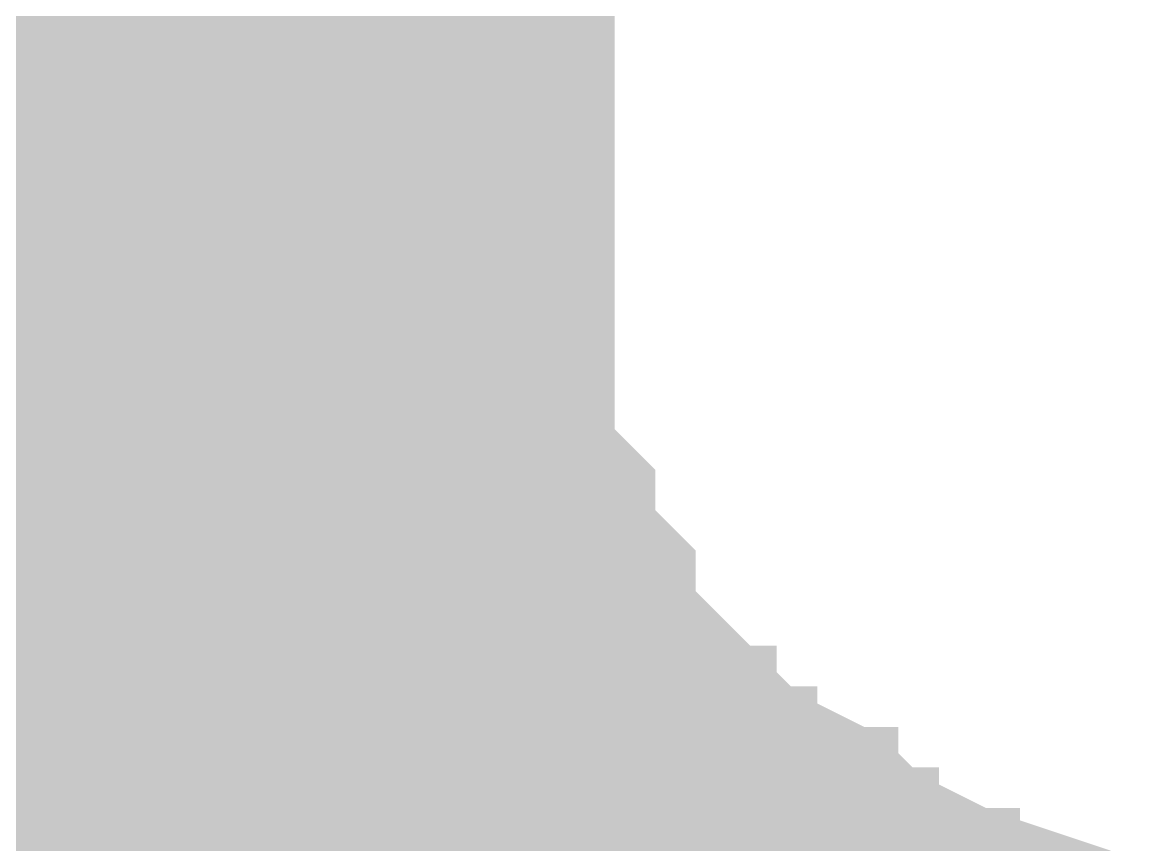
# Model space of a CAD drawing. Extents: x -0.1 to 65.1, y -1.2 to 30.1.
# Drawn here: x 33.7047 to 34.0203, y 5.3763 to 5.6083 of the extents above; entities that cross this region are included whole.
import ezdxf

# ---------------------------------------------------------------- set-up
doc = ezdxf.new("R2010")
doc.units = 0
doc.header["$MEASUREMENT"] = 0
doc.layers.get('0').update_dxf_attribs({"linetype": 'CONTINUOUS'})
doc.layers.add('2D_LINE_126', color=7, linetype='CONTINUOUS')

# ---------------------------------------------------------------- blocks, each defined once
blk = doc.blocks.new('DRAWING_63')
at = {"layer": '2D_LINE_126', "const_width": 0.0254}
for points in [[(3.34899, -2.13741), (3.34899, -2.12598), (3.34899, -2.11455), (3.34899, -2.10312), (3.34899, -2.09169), (3.34899, -2.08026), (3.34899, -2.06883), (3.34899, -2.0574), (3.34899, -2.04597), (3.34899, -2.03454), (3.34899, -2.02311), (3.34899, -2.01168), (3.34899, -2.00025), (3.34899, -1.98882), (3.34899, -1.97739), (3.34899, -1.96596), (3.34899, -1.95453), (3.34899, -1.9431), (3.34899, -1.93167), (3.34899, -1.92024), (3.34899, -1.90881), (3.34899, -1.89738), (3.34899, -1.88595), (3.34899, -1.87452)], [(3.36042, -2.13741), (3.36042, -2.12598), (3.36042, -2.11455), (3.36042, -2.10312), (3.36042, -2.09169), (3.36042, -2.08026), (3.36042, -2.06883), (3.36042, -2.0574), (3.36042, -2.04597), (3.36042, -2.03454), (3.36042, -2.02311), (3.36042, -2.01168), (3.36042, -2.00025), (3.36042, -1.98882), (3.36042, -1.97739), (3.36042, -1.96596), (3.36042, -1.95453), (3.36042, -1.9431), (3.36042, -1.93167), (3.36042, -1.92024), (3.36042, -1.90881), (3.36042, -1.89738), (3.36042, -1.88595), (3.36042, -1.87452)], [(3.37185, -2.13741), (3.37185, -2.12598), (3.37185, -2.11455), (3.37185, -2.10312), (3.37185, -2.09169), (3.37185, -2.08026), (3.37185, -2.06883), (3.37185, -2.0574), (3.37185, -2.04597), (3.37185, -2.03454), (3.37185, -2.02311), (3.37185, -2.01168), (3.37185, -2.00025), (3.37185, -1.98882), (3.37185, -1.97739), (3.37185, -1.96596), (3.37185, -1.95453), (3.37185, -1.9431), (3.37185, -1.93167), (3.37185, -1.92024), (3.37185, -1.90881), (3.37185, -1.89738), (3.37185, -1.88595), (3.37185, -1.87452)], [(3.38328, -2.13741), (3.38328, -2.12598), (3.38328, -2.11455), (3.38328, -2.10312), (3.38328, -2.09169), (3.38328, -2.08026), (3.38328, -2.06883), (3.38328, -2.0574), (3.38328, -2.04597), (3.38328, -2.03454), (3.38328, -2.02311), (3.38328, -2.01168), (3.38328, -2.00025), (3.38328, -1.98882), (3.38328, -1.97739), (3.38328, -1.96596), (3.38328, -1.95453), (3.38328, -1.9431), (3.38328, -1.93167), (3.38328, -1.92024), (3.38328, -1.90881), (3.38328, -1.89738), (3.38328, -1.88595), (3.38328, -1.87452)], [(3.39471, -2.13741), (3.39471, -2.12598), (3.39471, -2.11455), (3.39471, -2.10312), (3.39471, -2.09169), (3.39471, -2.08026), (3.39471, -2.06883), (3.39471, -2.0574), (3.39471, -2.04597), (3.39471, -2.03454), (3.39471, -2.02311), (3.39471, -2.01168), (3.39471, -2.00025), (3.39471, -1.98882), (3.39471, -1.97739), (3.39471, -1.96596), (3.39471, -1.95453), (3.39471, -1.9431), (3.39471, -1.93167), (3.39471, -1.92024), (3.39471, -1.90881), (3.39471, -1.89738), (3.39471, -1.88595), (3.39471, -1.87452)], [(3.40614, -2.13741), (3.40614, -2.12598), (3.40614, -2.11455), (3.40614, -2.10312), (3.40614, -2.09169), (3.40614, -2.08026), (3.40614, -2.06883), (3.40614, -2.0574), (3.40614, -2.04597), (3.40614, -2.03454), (3.40614, -2.02311), (3.40614, -2.01168), (3.40614, -2.00025), (3.40614, -1.98882), (3.40614, -1.97739), (3.40614, -1.96596), (3.40614, -1.95453), (3.40614, -1.9431), (3.40614, -1.93167), (3.40614, -1.92024), (3.40614, -1.90881), (3.40614, -1.89738), (3.40614, -1.88595), (3.40614, -1.87452)], [(3.41757, -2.13741), (3.41757, -2.12598), (3.41757, -2.11455), (3.41757, -2.10312), (3.41757, -2.09169), (3.41757, -2.08026), (3.41757, -2.06883), (3.41757, -2.0574), (3.41757, -2.04597), (3.41757, -2.03454), (3.41757, -2.02311), (3.41757, -2.01168), (3.41757, -2.00025), (3.41757, -1.98882), (3.41757, -1.97739), (3.41757, -1.96596), (3.41757, -1.95453), (3.41757, -1.9431), (3.41757, -1.93167), (3.41757, -1.92024), (3.41757, -1.90881), (3.41757, -1.89738), (3.41757, -1.88595), (3.41757, -1.87452)], [(3.429, -2.13741), (3.429, -2.12598), (3.429, -2.11455), (3.429, -2.10312), (3.429, -2.09169), (3.429, -2.08026), (3.429, -2.06883), (3.429, -2.0574), (3.429, -2.04597), (3.429, -2.03454), (3.429, -2.02311), (3.429, -2.01168), (3.429, -2.00025), (3.429, -1.98882), (3.429, -1.97739), (3.429, -1.96596), (3.429, -1.95453), (3.429, -1.9431), (3.429, -1.93167), (3.429, -1.92024), (3.429, -1.90881), (3.429, -1.89738), (3.429, -1.88595), (3.429, -1.87452)], [(3.44043, -2.13741), (3.44043, -2.12598), (3.44043, -2.11455), (3.44043, -2.10312), (3.44043, -2.09169), (3.44043, -2.08026), (3.44043, -2.06883), (3.44043, -2.0574), (3.44043, -2.04597), (3.44043, -2.03454), (3.44043, -2.02311), (3.44043, -2.01168), (3.44043, -2.00025), (3.44043, -1.98882), (3.44043, -1.97739), (3.44043, -1.96596), (3.44043, -1.95453), (3.44043, -1.9431), (3.44043, -1.93167), (3.44043, -1.92024), (3.44043, -1.90881), (3.44043, -1.89738), (3.44043, -1.88595), (3.44043, -1.87452)], [(3.45186, -2.13741), (3.45186, -2.12598), (3.45186, -2.11455), (3.45186, -2.10312), (3.45186, -2.09169), (3.45186, -2.08026), (3.45186, -2.06883), (3.45186, -2.0574), (3.45186, -2.04597), (3.45186, -2.03454), (3.45186, -2.02311), (3.45186, -2.01168), (3.45186, -2.00025), (3.45186, -1.98882), (3.45186, -1.97739), (3.45186, -1.96596), (3.45186, -1.95453), (3.45186, -1.9431), (3.45186, -1.93167), (3.45186, -1.92024), (3.45186, -1.90881), (3.45186, -1.89738), (3.45186, -1.88595), (3.45186, -1.87452)], [(3.46329, -2.13741), (3.46329, -2.12598), (3.46329, -2.11455), (3.46329, -2.10312), (3.46329, -2.09169), (3.46329, -2.08026), (3.46329, -2.06883), (3.46329, -2.0574), (3.46329, -2.04597), (3.46329, -2.03454), (3.46329, -2.02311), (3.46329, -2.01168), (3.46329, -2.00025), (3.46329, -1.98882), (3.46329, -1.97739), (3.46329, -1.96596), (3.46329, -1.95453), (3.46329, -1.9431), (3.46329, -1.93167), (3.46329, -1.92024), (3.46329, -1.90881), (3.46329, -1.89738), (3.46329, -1.88595), (3.46329, -1.87452)], [(3.47472, -2.13741), (3.47472, -2.12598), (3.47472, -2.11455), (3.47472, -2.10312), (3.47472, -2.09169), (3.47472, -2.08026), (3.47472, -2.06883), (3.47472, -2.0574), (3.47472, -2.04597), (3.47472, -2.03454), (3.47472, -2.02311), (3.47472, -2.01168), (3.47472, -2.00025), (3.47472, -1.98882), (3.47472, -1.97739), (3.47472, -1.96596), (3.47472, -1.95453), (3.47472, -1.9431), (3.47472, -1.93167), (3.47472, -1.92024), (3.47472, -1.90881), (3.47472, -1.89738), (3.47472, -1.88595), (3.47472, -1.87452)], [(3.48615, -2.13741), (3.48615, -2.12598), (3.48615, -2.11455), (3.48615, -2.10312), (3.48615, -2.09169), (3.48615, -2.08026), (3.48615, -2.06883), (3.48615, -2.0574), (3.48615, -2.04597), (3.48615, -2.03454), (3.48615, -2.02311), (3.48615, -2.01168), (3.48615, -2.00025), (3.48615, -1.98882), (3.48615, -1.97739), (3.48615, -1.96596), (3.48615, -1.95453), (3.48615, -1.9431), (3.48615, -1.93167), (3.48615, -1.92024), (3.48615, -1.90881), (3.48615, -1.89738), (3.48615, -1.88595), (3.48615, -1.87452)], [(3.49758, -2.13741), (3.49758, -2.12598), (3.49758, -2.11455), (3.49758, -2.10312), (3.49758, -2.09169), (3.49758, -2.08026), (3.49758, -2.06883), (3.49758, -2.0574), (3.49758, -2.04597), (3.49758, -2.03454), (3.49758, -2.02311), (3.49758, -2.01168), (3.49758, -2.00025), (3.49758, -1.98882), (3.49758, -1.97739), (3.49758, -1.96596), (3.49758, -1.95453), (3.49758, -1.9431), (3.49758, -1.93167), (3.49758, -1.92024), (3.49758, -1.90881), (3.49758, -1.89738), (3.49758, -1.88595), (3.49758, -1.87452)], [(3.50901, -2.13741), (3.50901, -2.12598), (3.50901, -2.11455), (3.50901, -2.10312), (3.50901, -2.09169), (3.50901, -2.08026), (3.50901, -2.06883), (3.50901, -2.0574), (3.50901, -2.04597), (3.50901, -2.03454), (3.50901, -2.02311), (3.50901, -2.01168), (3.50901, -2.00025), (3.50901, -1.98882), (3.50901, -1.97739), (3.50901, -1.96596), (3.50901, -1.95453), (3.50901, -1.9431), (3.50901, -1.93167), (3.50901, -1.92024), (3.50901, -1.90881), (3.50901, -1.89738), (3.50901, -1.88595), (3.50901, -1.87452)], [(3.33756, -1.88595), (3.34899, -1.88595), (3.36042, -1.88595), (3.37185, -1.88595), (3.38328, -1.88595), (3.39471, -1.88595), (3.40614, -1.88595), (3.41757, -1.88595), (3.429, -1.88595), (3.44043, -1.88595), (3.45186, -1.88595), (3.46329, -1.88595), (3.47472, -1.88595), (3.48615, -1.88595), (3.49758, -1.88595), (3.50901, -1.88595)], [(3.33756, -1.89738), (3.34899, -1.89738), (3.36042, -1.89738), (3.37185, -1.89738), (3.38328, -1.89738), (3.39471, -1.89738), (3.40614, -1.89738), (3.41757, -1.89738), (3.429, -1.89738), (3.44043, -1.89738), (3.45186, -1.89738), (3.46329, -1.89738), (3.47472, -1.89738), (3.48615, -1.89738), (3.49758, -1.89738), (3.50901, -1.89738)], [(3.33756, -1.90881), (3.34899, -1.90881), (3.36042, -1.90881), (3.37185, -1.90881), (3.38328, -1.90881), (3.39471, -1.90881), (3.40614, -1.90881), (3.41757, -1.90881), (3.429, -1.90881), (3.44043, -1.90881), (3.45186, -1.90881), (3.46329, -1.90881), (3.47472, -1.90881), (3.48615, -1.90881), (3.49758, -1.90881), (3.50901, -1.90881)], [(3.33756, -1.92024), (3.34899, -1.92024), (3.36042, -1.92024), (3.37185, -1.92024), (3.38328, -1.92024), (3.39471, -1.92024), (3.40614, -1.92024), (3.41757, -1.92024), (3.429, -1.92024), (3.44043, -1.92024), (3.45186, -1.92024), (3.46329, -1.92024), (3.47472, -1.92024), (3.48615, -1.92024), (3.49758, -1.92024), (3.50901, -1.92024)], [(3.33756, -1.93167), (3.34899, -1.93167), (3.36042, -1.93167), (3.37185, -1.93167), (3.38328, -1.93167), (3.39471, -1.93167), (3.40614, -1.93167), (3.41757, -1.93167), (3.429, -1.93167), (3.44043, -1.93167), (3.45186, -1.93167), (3.46329, -1.93167), (3.47472, -1.93167), (3.48615, -1.93167), (3.49758, -1.93167), (3.50901, -1.93167)], [(3.33756, -1.9431), (3.34899, -1.9431), (3.36042, -1.9431), (3.37185, -1.9431), (3.38328, -1.9431), (3.39471, -1.9431), (3.40614, -1.9431), (3.41757, -1.9431), (3.429, -1.9431), (3.44043, -1.9431), (3.45186, -1.9431), (3.46329, -1.9431), (3.47472, -1.9431), (3.48615, -1.9431), (3.49758, -1.9431), (3.50901, -1.9431)], [(3.33756, -1.95453), (3.34899, -1.95453), (3.36042, -1.95453), (3.37185, -1.95453), (3.38328, -1.95453), (3.39471, -1.95453), (3.40614, -1.95453), (3.41757, -1.95453), (3.429, -1.95453), (3.44043, -1.95453), (3.45186, -1.95453), (3.46329, -1.95453), (3.47472, -1.95453), (3.48615, -1.95453), (3.49758, -1.95453), (3.50901, -1.95453)], [(3.33756, -1.96596), (3.34899, -1.96596), (3.36042, -1.96596), (3.37185, -1.96596), (3.38328, -1.96596), (3.39471, -1.96596), (3.40614, -1.96596), (3.41757, -1.96596), (3.429, -1.96596), (3.44043, -1.96596), (3.45186, -1.96596), (3.46329, -1.96596), (3.47472, -1.96596), (3.48615, -1.96596), (3.49758, -1.96596), (3.50901, -1.96596)], [(3.33756, -1.97739), (3.34899, -1.97739), (3.36042, -1.97739), (3.37185, -1.97739), (3.38328, -1.97739), (3.39471, -1.97739), (3.40614, -1.97739), (3.41757, -1.97739), (3.429, -1.97739), (3.44043, -1.97739), (3.45186, -1.97739), (3.46329, -1.97739), (3.47472, -1.97739), (3.48615, -1.97739), (3.49758, -1.97739), (3.50901, -1.97739)], [(3.33756, -1.98882), (3.34899, -1.98882), (3.36042, -1.98882), (3.37185, -1.98882), (3.38328, -1.98882), (3.39471, -1.98882), (3.40614, -1.98882), (3.41757, -1.98882), (3.429, -1.98882), (3.44043, -1.98882), (3.45186, -1.98882), (3.46329, -1.98882), (3.47472, -1.98882), (3.48615, -1.98882), (3.49758, -1.98882), (3.50901, -1.98882)], [(3.33756, -2.00025), (3.34899, -2.00025), (3.36042, -2.00025), (3.37185, -2.00025), (3.38328, -2.00025), (3.39471, -2.00025), (3.40614, -2.00025), (3.41757, -2.00025), (3.429, -2.00025), (3.44043, -2.00025), (3.45186, -2.00025), (3.46329, -2.00025), (3.47472, -2.00025), (3.48615, -2.00025), (3.49758, -2.00025), (3.50901, -2.00025)], [(3.6576, -2.13741), (3.62331, -2.12598), (3.60045, -2.11455), (3.58902, -2.10312), (3.56616, -2.09169), (3.55473, -2.08026), (3.5433, -2.06883), (3.53187, -2.06883), (3.53187, -2.0574), (3.52044, -2.0574), (3.52044, -2.04597), (3.50901, -2.04597), (3.49758, -2.04597), (3.48615, -2.04597), (3.47472, -2.04597), (3.46329, -2.04597), (3.45186, -2.04597), (3.44043, -2.04597), (3.429, -2.04597), (3.41757, -2.04597), (3.40614, -2.04597), (3.39471, -2.04597), (3.38328, -2.04597), (3.37185, -2.04597), (3.36042, -2.04597), (3.34899, -2.04597), (3.33756, -2.04597)], [(3.5433, -2.13741), (3.5433, -2.12598), (3.5433, -2.11455), (3.5433, -2.10312), (3.5433, -2.09169), (3.5433, -2.08026), (3.5433, -2.06883), (3.53187, -2.0574), (3.53187, -2.04597), (3.52044, -2.03454), (3.52044, -2.02311), (3.50901, -2.01168), (3.49758, -2.01168), (3.48615, -2.01168), (3.47472, -2.01168), (3.46329, -2.01168), (3.45186, -2.01168), (3.44043, -2.01168), (3.429, -2.01168), (3.41757, -2.01168), (3.40614, -2.01168), (3.39471, -2.01168), (3.38328, -2.01168), (3.37185, -2.01168), (3.36042, -2.01168), (3.34899, -2.01168), (3.33756, -2.01168)], [(3.33756, -2.02311), (3.34899, -2.02311), (3.36042, -2.02311), (3.37185, -2.02311), (3.38328, -2.02311), (3.39471, -2.02311), (3.40614, -2.02311), (3.41757, -2.02311), (3.429, -2.02311), (3.44043, -2.02311), (3.45186, -2.02311), (3.46329, -2.02311), (3.47472, -2.02311), (3.48615, -2.02311), (3.49758, -2.02311), (3.50901, -2.02311), (3.52044, -2.02311)], [(3.33756, -2.03454), (3.34899, -2.03454), (3.36042, -2.03454), (3.37185, -2.03454), (3.38328, -2.03454), (3.39471, -2.03454), (3.40614, -2.03454), (3.41757, -2.03454), (3.429, -2.03454), (3.44043, -2.03454), (3.45186, -2.03454), (3.46329, -2.03454), (3.47472, -2.03454), (3.48615, -2.03454), (3.49758, -2.03454), (3.50901, -2.03454), (3.52044, -2.03454), (3.52044, -2.04597), (3.53187, -2.04597)], [(3.62331, -2.13741), (3.62331, -2.12598), (3.61188, -2.12598), (3.60045, -2.12598), (3.60045, -2.11455), (3.58902, -2.11455), (3.58902, -2.10312), (3.57759, -2.10312), (3.56616, -2.10312), (3.56616, -2.09169), (3.55473, -2.09169), (3.55473, -2.08026), (3.5433, -2.08026), (3.53187, -2.08026), (3.53187, -2.06883), (3.52044, -2.06883), (3.52044, -2.0574), (3.50901, -2.0574), (3.49758, -2.0574), (3.48615, -2.0574), (3.47472, -2.0574), (3.46329, -2.0574), (3.45186, -2.0574), (3.44043, -2.0574), (3.429, -2.0574), (3.41757, -2.0574), (3.40614, -2.0574), (3.39471, -2.0574), (3.38328, -2.0574), (3.37185, -2.0574), (3.36042, -2.0574), (3.34899, -2.0574), (3.33756, -2.0574)], [(3.60045, -2.13741), (3.60045, -2.12598), (3.58902, -2.12598), (3.58902, -2.11455), (3.57759, -2.11455), (3.56616, -2.11455), (3.56616, -2.10312), (3.55473, -2.10312), (3.55473, -2.09169), (3.5433, -2.09169), (3.53187, -2.09169), (3.53187, -2.08026), (3.52044, -2.08026), (3.52044, -2.06883), (3.50901, -2.06883), (3.49758, -2.06883), (3.48615, -2.06883), (3.47472, -2.06883), (3.46329, -2.06883), (3.45186, -2.06883), (3.44043, -2.06883), (3.429, -2.06883), (3.41757, -2.06883), (3.40614, -2.06883), (3.39471, -2.06883), (3.38328, -2.06883), (3.37185, -2.06883), (3.36042, -2.06883), (3.34899, -2.06883), (3.33756, -2.06883)], [(3.58902, -2.13741), (3.58902, -2.12598), (3.57759, -2.12598), (3.56616, -2.12598), (3.56616, -2.11455), (3.55473, -2.11455), (3.55473, -2.10312), (3.5433, -2.10312), (3.53187, -2.10312), (3.53187, -2.09169), (3.52044, -2.09169), (3.52044, -2.08026), (3.50901, -2.08026), (3.49758, -2.08026), (3.48615, -2.08026), (3.47472, -2.08026), (3.46329, -2.08026), (3.45186, -2.08026), (3.44043, -2.08026), (3.429, -2.08026), (3.41757, -2.08026), (3.40614, -2.08026), (3.39471, -2.08026), (3.38328, -2.08026), (3.37185, -2.08026), (3.36042, -2.08026), (3.34899, -2.08026), (3.33756, -2.08026)], [(3.56616, -2.13741), (3.56616, -2.12598), (3.55473, -2.12598), (3.55473, -2.11455), (3.5433, -2.11455), (3.53187, -2.11455), (3.53187, -2.10312), (3.52044, -2.10312), (3.52044, -2.09169), (3.50901, -2.09169), (3.49758, -2.09169), (3.48615, -2.09169), (3.47472, -2.09169), (3.46329, -2.09169), (3.45186, -2.09169), (3.44043, -2.09169), (3.429, -2.09169), (3.41757, -2.09169), (3.40614, -2.09169), (3.39471, -2.09169), (3.38328, -2.09169), (3.37185, -2.09169), (3.36042, -2.09169), (3.34899, -2.09169), (3.33756, -2.09169)], [(3.55473, -2.13741), (3.55473, -2.12598), (3.5433, -2.12598), (3.53187, -2.12598), (3.53187, -2.11455), (3.52044, -2.11455), (3.52044, -2.10312), (3.50901, -2.10312), (3.49758, -2.10312), (3.48615, -2.10312), (3.47472, -2.10312), (3.46329, -2.10312), (3.45186, -2.10312), (3.44043, -2.10312), (3.429, -2.10312), (3.41757, -2.10312), (3.40614, -2.10312), (3.39471, -2.10312), (3.38328, -2.10312), (3.37185, -2.10312), (3.36042, -2.10312), (3.34899, -2.10312), (3.33756, -2.10312)], [(3.53187, -2.13741), (3.53187, -2.12598), (3.52044, -2.12598), (3.52044, -2.11455), (3.50901, -2.11455), (3.49758, -2.11455), (3.48615, -2.11455), (3.47472, -2.11455), (3.46329, -2.11455), (3.45186, -2.11455), (3.44043, -2.11455), (3.429, -2.11455), (3.41757, -2.11455), (3.40614, -2.11455), (3.39471, -2.11455), (3.38328, -2.11455), (3.37185, -2.11455), (3.36042, -2.11455), (3.34899, -2.11455), (3.33756, -2.11455)], [(3.57759, -2.13741), (3.57759, -2.12598), (3.57759, -2.11455), (3.57759, -2.10312), (3.57759, -2.09169)], [(3.52044, -2.13741), (3.52044, -2.12598), (3.50901, -2.12598), (3.49758, -2.12598), (3.48615, -2.12598), (3.47472, -2.12598), (3.46329, -2.12598), (3.45186, -2.12598), (3.44043, -2.12598), (3.429, -2.12598), (3.41757, -2.12598), (3.40614, -2.12598), (3.39471, -2.12598), (3.38328, -2.12598), (3.37185, -2.12598), (3.36042, -2.12598), (3.34899, -2.12598), (3.33756, -2.12598)], [(3.61188, -2.13741), (3.61188, -2.12598), (3.61188, -2.11455)], [(3.63474, -2.13741), (3.63474, -2.12598)], [(3.64617, -2.13741), (3.64617, -2.12598)]]:
    blk.add_lwpolyline(points, dxfattribs=at)

msp = doc.modelspace()

# ---------------------------------------------------------------- block references
msp.add_blockref('DRAWING_63', (30.35, 7.5))

doc.saveas('drawing.dxf')
